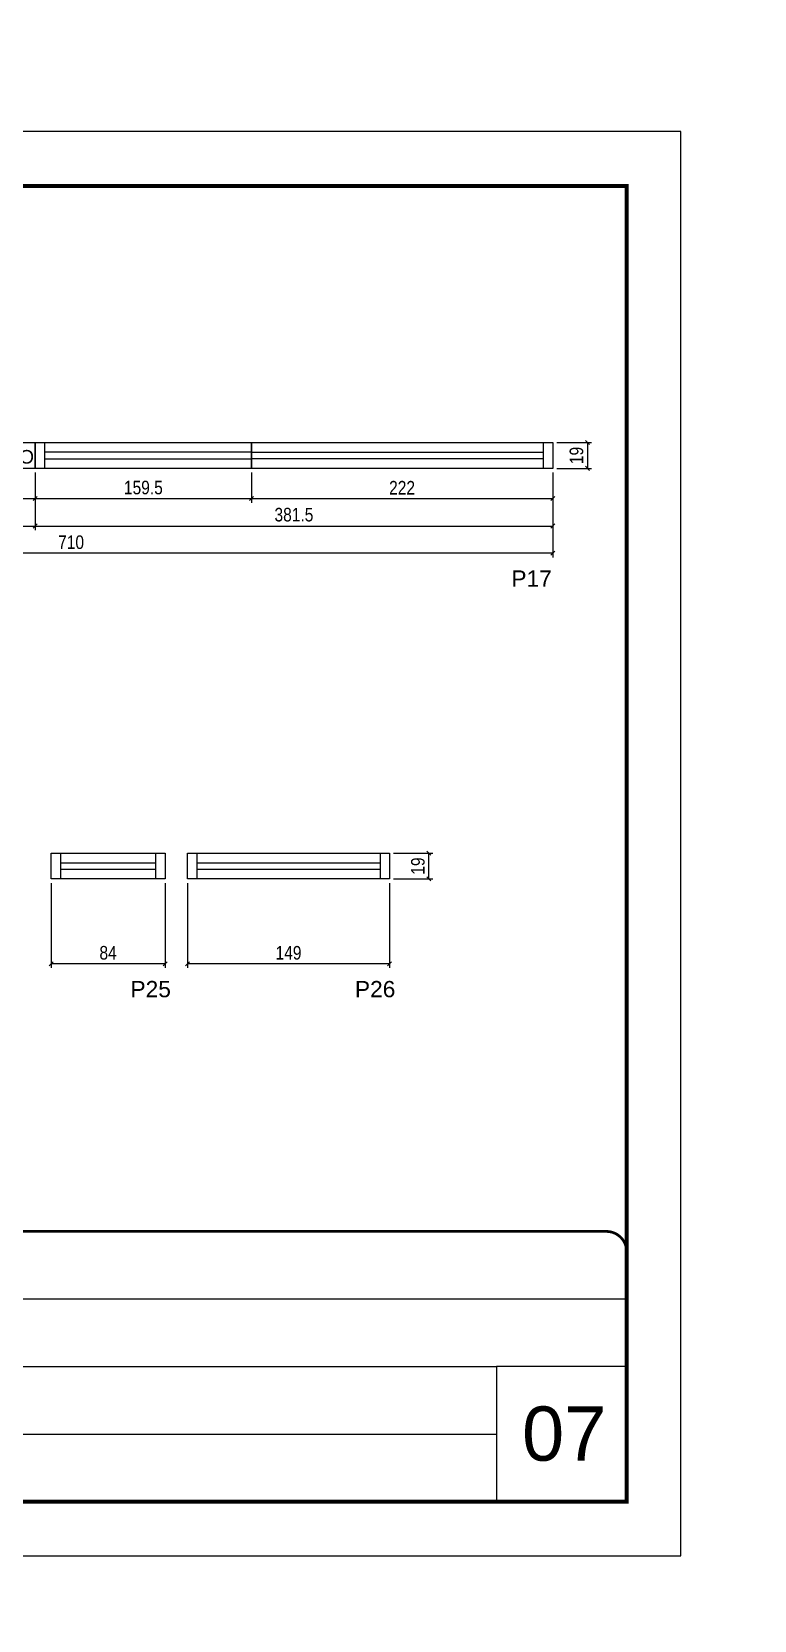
# Model space of a CAD drawing. Extents: x 2216 to 194001, y 226 to 38185.
# Drawn here: x 6406 to 6939, y 2476 to 3647 of the extents above; entities that cross this region are included whole.
import ezdxf

# ---------------------------------------------------------------- set-up
doc = ezdxf.new("R2010")
doc.units = 0
doc.linetypes.add('CONTINUO', pattern=[0])
doc.linetypes.add('DASHED', pattern=[0.75, 0.5, -0.25])
doc.layers.add('00 - FELIPE', color=2, linetype='Continuous', plot=False)
for name, color, linetype in [('5', 5, 'Continuous'), ('COTA', 241, 'Continuous'), ('Painéis', 200, 'Continuous'), ('SARR_2.2x7', 40, 'Continuous')]:
    doc.layers.add(name, color=color, linetype=linetype)
for name, color, linetype, lineweight in [('CARIMBO', 255, 'Continuous', 9), ('Folhas', 255, 'Continuous', 9), ('Romaneio', 3, 'Continuous', 13), ('SARRAFO DE PRESSAO', 251, 'DASHED', 9)]:
    doc.layers.add(name, color=color, linetype=linetype, lineweight=lineweight)
doc.styles.add('ARIAL', font='arial.ttf')
doc.styles.add('COTA TECNICA', font='techl___.ttf', dxfattribs={"height": 10})
doc.styles.add('COTA TECNICA-50', font='techl___.ttf', dxfattribs={"height": 10})
doc.styles.get("Standard").update_dxf_attribs({"font": 'arial.ttf'})
doc.styles.add('Tecnologia', font='')
doc.styles.get('Tecnologia').set_extended_font_data('Forgotten Futurist')
doc.dimstyles.new('COTA PAINEL-50', dxfattribs={"dimtxt": 10, "dimasz": 3, "dimexe": 3, "dimexo": 3, "dimgap": 3, "dimtad": 1, "dimdec": 1, "dimzin": 12, "dimdsep": 46, "dimtxsty": 'COTA TECNICA-50', "dimblk1": 'OBLIQUE', "dimblk2": 'OBLIQUE', "dimsah": 1, "dimcen": 0.9, "dimclrd": 4, "dimclre": 4, "dimclrt": 240, "dimadec": 1, "dimazin": 3, "dimtfac": 1, "dimtdec": 1, "dimtmove": 0, "dimatfit": 3, "dimfxl": 1, "dimtolj": 1, "dimtzin": 12, "dimarcsym": 0})
doc.dimstyles.new('PAINEL', dxfattribs={"dimtxt": 10, "dimasz": 3, "dimexe": 3, "dimexo": 3, "dimgap": 3, "dimtad": 1, "dimdec": 1, "dimzin": 12, "dimdsep": 46, "dimtxsty": 'COTA TECNICA', "dimblk1": 'OBLIQUE', "dimblk2": 'OBLIQUE', "dimsah": 1, "dimcen": 0.9, "dimclrd": 4, "dimclre": 4, "dimclrt": 240, "dimadec": 1, "dimazin": 3, "dimtfac": 1, "dimtdec": 1, "dimtmove": 0, "dimatfit": 3, "dimfxl": 1, "dimtolj": 1, "dimtzin": 12, "dimarcsym": 0})

# ---------------------------------------------------------------- blocks, each defined once
blk = doc.blocks.new('9999999999')
at = {"color": 30, "linetype": 'CONTINUO'}
for p, q in [((98564.6, 34230.2), (98564.6, 34429.4)), ((98564.6, 34379.6), (99584, 34379.6)), ((98564.6, 34329.8), (99488, 34329.8)), ((99584, 34329.8), (99488, 34329.8)), ((99488, 34329.8), (99488, 34230.2)), ((98564.6, 34280), (99488, 34280))]:
    blk.add_line(p, q, dxfattribs=at)
at = {"color": 30, "linetype": 'CONTINUO', "const_width": 2}
blk.add_lwpolyline([(99584, 34230.2), (99584, 34414.4, 0.414214), (99569, 34429.4), (98229, 34429.4, 0.414214), (98214, 34414.4), (98214, 34245.2, 0.414214), (98229, 34230.2), (99584, 34230.2)], format="xyb", dxfattribs=at)
at = {"layer": 'Folhas'}
blk.add_lwpolyline([(98139, 34190.2), (99624, 34190.2), (99624, 35240.2), (98139, 35240.2)], close=True, dxfattribs=at)
at = {"layer": 'Folhas', "color": 30, "const_width": 3}
blk.add_lwpolyline([(98214, 34230.2), (99584, 34230.2), (99584, 35200.2), (98214, 35200.2)], close=True, dxfattribs=at)
at = {"color": 7, "linetype": 'Continuous', "ltscale": 5, "style": 'ARIAL'}
for s, height, p in [('ROCONTEC', 15.48, (98837.7, 34393.1)), ('HOSPITAL ASSUNÇÃO', 15.483, (98837.7, 34343.3)), ('3° PAVIMENTO', 15.483, (98837.7, 34293.5)), ('NOVA SISTEMAS CONSTRUTIVOS', 11.059, (98263.2, 34267.2)), ('FUNDO DE VIGA', 15.483, (98837.7, 34243.7))]:
    blk.add_text(s, height=height, dxfattribs=at).set_placement(p)
at = {"layer": 'Folhas', "color": 7, "style": 'Tecnologia', "width": 1.5}
for s, p in [('CLIENTE:', (98573.7, 34397.2)), ('OBRA:', (98573.7, 34347.3)), ('PAVIMENTO:', (98573.7, 34297.5)), ('PROJETO:', (98573.7, 34247.7))]:
    blk.add_text(s, height=14, dxfattribs=at).set_placement(p)
blk = doc.blocks.new('_Oblique')
at = {"color": 0, "linetype": 'ByBlock', "lineweight": -2}
blk.add_line((-0.5, -0.5), (0.5, 0.5), dxfattribs=at)
blk = doc.blocks.new('*D185')
at = {"layer": 'COTA', "color": 4, "linetype": 'ByBlock', "lineweight": -2, "transparency": 16777216}
for p, q in [((6568.1, 3322), (6568.1, 3299.7)), ((6790.2, 3322), (6790.2, 3299.7)), ((6568.1, 3302.7), (6790.2, 3302.7))]:
    blk.add_line(p, q, dxfattribs=at)
at = {"layer": 'Defpoints', "color": 0, "linetype": 'ByBlock', "transparency": 16777216}
for p in [(6568.1, 3325), (6790.2, 3325), (6790.2, 3302.7)]:
    blk.add_point(p, dxfattribs=at)
at = {"layer": 'COTA', "color": 4, "linetype": 'ByBlock', "lineweight": -2, "transparency": 16777216, "xscale": 3, "yscale": 3, "zscale": 3, "rotation": 180}
blk.add_blockref('_Oblique', (6568.1, 3302.7), dxfattribs=at)
at = {"layer": 'COTA', "color": 4, "linetype": 'ByBlock', "lineweight": -2, "transparency": 16777216, "xscale": 3, "yscale": 3, "zscale": 3}
blk.add_blockref('_Oblique', (6790.2, 3302.7), dxfattribs=at)
at = {"layer": 'COTA', "color": 240, "linetype": 'ByBlock', "transparency": 16777216, "insert": (6679.1, 3310.7), "char_height": 10, "attachment_point": 5, "style": 'COTA TECNICA-50'}
blk.add_mtext('\\A1;222', dxfattribs=at)
blk = doc.blocks.new('*D54')
at = {"layer": 'Defpoints', "color": 0, "linetype": 'ByBlock', "transparency": 16777216}
for p in [(6408.6, 3325), (6568.1, 3325), (6568.1, 3302.7)]:
    blk.add_point(p, dxfattribs=at)
at = {"layer": 'Romaneio', "color": 4, "linetype": 'ByBlock', "lineweight": -2, "transparency": 16777216}
for p, q in [((6408.6, 3322), (6408.6, 3299.7)), ((6568.1, 3322), (6568.1, 3299.7)), ((6408.6, 3302.7), (6568.1, 3302.7))]:
    blk.add_line(p, q, dxfattribs=at)
at = {"layer": 'Romaneio', "color": 4, "linetype": 'ByBlock', "lineweight": -2, "transparency": 16777216, "xscale": 3, "yscale": 3, "zscale": 3, "rotation": 180}
blk.add_blockref('_Oblique', (6408.6, 3302.7), dxfattribs=at)
at = {"layer": 'Romaneio', "color": 4, "linetype": 'ByBlock', "lineweight": -2, "transparency": 16777216, "xscale": 3, "yscale": 3, "zscale": 3}
blk.add_blockref('_Oblique', (6568.1, 3302.7), dxfattribs=at)
at = {"layer": 'Romaneio', "color": 240, "linetype": 'ByBlock', "transparency": 16777216, "insert": (6488.4, 3310.8), "char_height": 10, "attachment_point": 5, "style": 'COTA TECNICA-50'}
blk.add_mtext('\\A1;159.5', dxfattribs=at)
blk = doc.blocks.new('*D55')
at = {"layer": 'COTA', "color": 4, "linetype": 'ByBlock', "lineweight": -2, "transparency": 16777216}
for p, q in [((6080.1, 3322), (6080.1, 3259.4)), ((6790.2, 3322), (6790.2, 3259.4)), ((6790.2, 3262.4), (6080.1, 3262.4))]:
    blk.add_line(p, q, dxfattribs=at)
at = {"layer": 'Defpoints', "color": 0, "linetype": 'ByBlock', "transparency": 16777216}
for p in [(6080.1, 3325), (6790.2, 3325), (6080.1, 3262.4)]:
    blk.add_point(p, dxfattribs=at)
at = {"layer": 'COTA', "color": 4, "linetype": 'ByBlock', "lineweight": -2, "transparency": 16777216, "xscale": 3, "yscale": 3, "zscale": 3, "rotation": 180}
blk.add_blockref('_Oblique', (6080.1, 3262.4), dxfattribs=at)
at = {"layer": 'COTA', "color": 4, "linetype": 'ByBlock', "lineweight": -2, "transparency": 16777216, "xscale": 3, "yscale": 3, "zscale": 3}
blk.add_blockref('_Oblique', (6790.2, 3262.4), dxfattribs=at)
at = {"layer": 'COTA', "color": 240, "linetype": 'ByBlock', "transparency": 16777216, "insert": (6435.1, 3270.5), "char_height": 10, "attachment_point": 5, "style": 'COTA TECNICA-50'}
blk.add_mtext('\\A1;710', dxfattribs=at)
blk = doc.blocks.new('*D187')
at = {"layer": 'COTA', "color": 4, "linetype": 'ByBlock', "lineweight": -2, "transparency": 16777216}
for p, q in [((6793.2, 3344), (6818.8, 3344)), ((6815.8, 3344), (6815.8, 3325)), ((6793.2, 3325), (6818.8, 3325))]:
    blk.add_line(p, q, dxfattribs=at)
at = {"layer": 'Defpoints', "color": 0, "linetype": 'ByBlock', "transparency": 16777216}
for p in [(6790.2, 3344), (6790.2, 3325), (6815.8, 3325)]:
    blk.add_point(p, dxfattribs=at)
at = {"layer": 'COTA', "color": 4, "linetype": 'ByBlock', "lineweight": -2, "transparency": 16777216, "xscale": 3, "yscale": 3, "zscale": 3}
for p, rotation in [((6815.8, 3344), 90), ((6815.8, 3325), 270)]:
    blk.add_blockref('_Oblique', p, dxfattribs=dict(at, rotation=rotation))
at = {"layer": 'COTA', "color": 240, "linetype": 'ByBlock', "transparency": 16777216, "insert": (6807.7, 3334.5), "char_height": 10, "attachment_point": 5, "rotation": 90, "style": 'COTA TECNICA-50'}
blk.add_mtext('\\A1;19', dxfattribs=at)
blk = doc.blocks.new('*D22')
at = {"layer": 'COTA', "color": 4, "linetype": 'ByBlock', "lineweight": -2, "transparency": 16777216}
for p, q in [((6672.9, 3041.3), (6701.8, 3041.3)), ((6698.8, 3022.3), (6698.8, 3041.3)), ((6672.9, 3022.3), (6701.8, 3022.3))]:
    blk.add_line(p, q, dxfattribs=at)
at = {"layer": 'Defpoints', "color": 0, "linetype": 'ByBlock', "transparency": 16777216}
for p in [(6669.9, 3041.3), (6698.8, 3041.3), (6669.9, 3022.3)]:
    blk.add_point(p, dxfattribs=at)
at = {"layer": 'COTA', "color": 4, "linetype": 'ByBlock', "lineweight": -2, "transparency": 16777216, "xscale": 3, "yscale": 3, "zscale": 3}
for p, rotation in [((6698.8, 3041.3), 90), ((6698.8, 3022.3), 270)]:
    blk.add_blockref('_Oblique', p, dxfattribs=dict(at, rotation=rotation))
at = {"layer": 'COTA', "color": 240, "linetype": 'ByBlock', "transparency": 16777216, "insert": (6690.8, 3031.8), "char_height": 10, "attachment_point": 5, "rotation": 90, "style": 'COTA TECNICA-50'}
blk.add_mtext('\\A1;19', dxfattribs=at)
blk = doc.blocks.new('*D138')
at = {"layer": 'Defpoints', "color": 0, "linetype": 'ByBlock', "transparency": 16777216}
for p in [(6420.4, 3022.3), (6504.4, 3022.3), (6420.4, 2959.7)]:
    blk.add_point(p, dxfattribs=at)
at = {"layer": 'Romaneio', "color": 4, "linetype": 'ByBlock', "lineweight": -2, "transparency": 16777216}
for p, q in [((6420.4, 3019.3), (6420.4, 2956.7)), ((6504.4, 3019.3), (6504.4, 2956.7)), ((6504.4, 2959.7), (6420.4, 2959.7))]:
    blk.add_line(p, q, dxfattribs=at)
at = {"layer": 'Romaneio', "color": 4, "linetype": 'ByBlock', "lineweight": -2, "transparency": 16777216, "xscale": 3, "yscale": 3, "zscale": 3}
for p, rotation in [((6420.4, 2959.7), 180.0000000217672), ((6504.4, 2959.7), 2.176722802005315e-08)]:
    blk.add_blockref('_Oblique', p, dxfattribs=dict(at, rotation=rotation))
at = {"layer": 'Romaneio', "color": 240, "linetype": 'ByBlock', "transparency": 16777216, "insert": (6462.4, 2967.8), "char_height": 10, "attachment_point": 5, "rotation": 0, "style": 'COTA TECNICA-50'}
blk.add_mtext('\\A1;84', dxfattribs=at)
blk = doc.blocks.new('*D139')
at = {"layer": 'Defpoints', "color": 0, "linetype": 'ByBlock', "transparency": 16777216}
for p in [(6520.9, 3022.3), (6669.9, 3022.3), (6520.9, 2959.7)]:
    blk.add_point(p, dxfattribs=at)
at = {"layer": 'Romaneio', "color": 4, "linetype": 'ByBlock', "lineweight": -2, "transparency": 16777216}
for p, q in [((6520.9, 3019.3), (6520.9, 2956.7)), ((6669.9, 3019.3), (6669.9, 2956.7)), ((6669.9, 2959.7), (6520.9, 2959.7))]:
    blk.add_line(p, q, dxfattribs=at)
at = {"layer": 'Romaneio', "color": 4, "linetype": 'ByBlock', "lineweight": -2, "transparency": 16777216, "xscale": 3, "yscale": 3, "zscale": 3}
for p, rotation in [((6520.9, 2959.7), 180.0000000122715), ((6669.9, 2959.7), 1.22714638450816e-08)]:
    blk.add_blockref('_Oblique', p, dxfattribs=dict(at, rotation=rotation))
at = {"layer": 'Romaneio', "color": 240, "linetype": 'ByBlock', "transparency": 16777216, "insert": (6595.4, 2967.8), "char_height": 10, "attachment_point": 5, "rotation": 0, "style": 'COTA TECNICA-50'}
blk.add_mtext('\\A1;149', dxfattribs=at)
blk = doc.blocks.new('*D228')
at = {"layer": '00 - FELIPE', "color": 4, "lineweight": -2, "transparency": 16777216}
for p, q in [((6408.6, 3322), (6408.6, 3279.5)), ((6080.1, 3280), (6080.1, 3285.5)), ((6080.1, 3282.5), (6408.6, 3282.5))]:
    blk.add_line(p, q, dxfattribs=at)
at = {"layer": 'Defpoints', "color": 0, "transparency": 16777216}
for p in [(6408.6, 3325), (6408.6, 3282.5), (6080.1, 3277)]:
    blk.add_point(p, dxfattribs=at)
at = {"layer": '00 - FELIPE', "color": 4, "lineweight": -2, "transparency": 16777216, "xscale": 3, "yscale": 3, "zscale": 3, "rotation": 180}
blk.add_blockref('_Oblique', (6080.1, 3282.5), dxfattribs=at)
at = {"layer": '00 - FELIPE', "color": 4, "lineweight": -2, "transparency": 16777216, "xscale": 3, "yscale": 3, "zscale": 3}
blk.add_blockref('_Oblique', (6408.6, 3282.5), dxfattribs=at)
at = {"layer": '00 - FELIPE', "color": 240, "transparency": 16777216, "insert": (6244.4, 3290.8), "char_height": 10, "attachment_point": 5, "style": 'COTA TECNICA'}
blk.add_mtext('\\A1;328.5', dxfattribs=at)
blk = doc.blocks.new('*D229')
at = {"layer": '00 - FELIPE', "color": 4, "lineweight": -2, "transparency": 16777216}
for p, q in [((6408.6, 3322), (6408.6, 3279.5)), ((6790.2, 3322), (6790.2, 3279.5)), ((6408.6, 3282.5), (6790.2, 3282.5))]:
    blk.add_line(p, q, dxfattribs=at)
at = {"layer": 'Defpoints', "color": 0, "transparency": 16777216}
for p in [(6408.6, 3325), (6790.2, 3325), (6790.2, 3282.5)]:
    blk.add_point(p, dxfattribs=at)
at = {"layer": '00 - FELIPE', "color": 4, "lineweight": -2, "transparency": 16777216, "xscale": 3, "yscale": 3, "zscale": 3, "rotation": 180}
blk.add_blockref('_Oblique', (6408.6, 3282.5), dxfattribs=at)
at = {"layer": '00 - FELIPE', "color": 4, "lineweight": -2, "transparency": 16777216, "xscale": 3, "yscale": 3, "zscale": 3}
blk.add_blockref('_Oblique', (6790.2, 3282.5), dxfattribs=at)
at = {"layer": '00 - FELIPE', "color": 240, "transparency": 16777216, "insert": (6599.4, 3290.8), "char_height": 10, "attachment_point": 5, "style": 'COTA TECNICA'}
blk.add_mtext('\\A1;381.5', dxfattribs=at)
blk = doc.blocks.new('*D230')
at = {"layer": '00 - FELIPE', "color": 4, "lineweight": -2, "transparency": 16777216}
for p, q in [((6324.1, 3322), (6324.1, 3299.7)), ((6408.6, 3322), (6408.6, 3299.7)), ((6324.1, 3302.7), (6408.6, 3302.7))]:
    blk.add_line(p, q, dxfattribs=at)
at = {"layer": 'Defpoints', "color": 0, "transparency": 16777216}
for p in [(6324.1, 3325), (6408.6, 3325), (6408.6, 3302.7)]:
    blk.add_point(p, dxfattribs=at)
at = {"layer": '00 - FELIPE', "color": 4, "lineweight": -2, "transparency": 16777216, "xscale": 3, "yscale": 3, "zscale": 3, "rotation": 180}
blk.add_blockref('_Oblique', (6324.1, 3302.7), dxfattribs=at)
at = {"layer": '00 - FELIPE', "color": 4, "lineweight": -2, "transparency": 16777216, "xscale": 3, "yscale": 3, "zscale": 3}
blk.add_blockref('_Oblique', (6408.6, 3302.7), dxfattribs=at)
at = {"layer": '00 - FELIPE', "color": 240, "transparency": 16777216, "insert": (6366.4, 3310.8), "char_height": 10, "attachment_point": 5, "style": 'COTA TECNICA'}
blk.add_mtext('\\A1;84.5', dxfattribs=at)
blk = doc.blocks.new('*D240')
at = {"layer": '00 - FELIPE', "color": 4, "lineweight": -2, "transparency": 16777216}
for p, q in [((4670.3, 1925.6), (4670.3, 1893.9)), ((4715.3, 1925.6), (4715.3, 1893.9)), ((4670.3, 1896.9), (4715.3, 1896.9))]:
    blk.add_line(p, q, dxfattribs=at)
at = {"layer": 'Defpoints', "color": 0, "linetype": 'ByBlock', "transparency": 16777216}
for p in [(193755.2, 38185), (193999.2, 38185), (193999.2, 38154)]:
    blk.add_point(p, dxfattribs=at)
at = {"layer": 'Defpoints', "color": 0, "transparency": 16777216}
for p in [(4670.3, 1928.6), (4715.3, 1928.6), (4715.3, 1896.9)]:
    blk.add_point(p, dxfattribs=at)
at = {"layer": 'Romaneio', "color": 4, "linetype": 'ByBlock', "lineweight": -2, "transparency": 16777216}
for p, q in [((193755.2, 38182), (193755.2, 38151)), ((193999.2, 38182), (193999.2, 38151)), ((193755.2, 38154), (193999.2, 38154))]:
    blk.add_line(p, q, dxfattribs=at)
at = {"layer": '00 - FELIPE', "color": 4, "lineweight": -2, "transparency": 16777216, "xscale": 3, "yscale": 3, "zscale": 3, "rotation": 180}
blk.add_blockref('_Oblique', (4670.3, 1896.9), dxfattribs=at)
at = {"layer": '00 - FELIPE', "color": 4, "lineweight": -2, "transparency": 16777216, "xscale": 3, "yscale": 3, "zscale": 3}
blk.add_blockref('_Oblique', (4715.3, 1896.9), dxfattribs=at)
at = {"layer": 'Romaneio', "color": 4, "linetype": 'ByBlock', "lineweight": -2, "transparency": 16777216, "xscale": 3, "yscale": 3, "zscale": 3, "rotation": 180}
blk.add_blockref('_Oblique', (193755.2, 38154), dxfattribs=at)
at = {"layer": 'Romaneio', "color": 4, "linetype": 'ByBlock', "lineweight": -2, "transparency": 16777216, "xscale": 3, "yscale": 3, "zscale": 3}
blk.add_blockref('_Oblique', (193999.2, 38154), dxfattribs=at)
at = {"layer": '00 - FELIPE', "color": 240, "transparency": 16777216, "insert": (4692.8, 1905), "char_height": 10, "attachment_point": 5, "style": 'COTA TECNICA'}
blk.add_mtext('\\A1;45', dxfattribs=at)
at = {"layer": 'Romaneio', "color": 240, "linetype": 'ByBlock', "transparency": 16777216, "insert": (193877.2, 38162.1), "char_height": 10, "attachment_point": 5, "style": 'COTA TECNICA-50'}
blk.add_mtext('\\A1;244', dxfattribs=at)
blk = doc.blocks.new('*D241')
at = {"layer": '00 - FELIPE', "color": 4, "lineweight": -2, "transparency": 16777216}
for p, q in [((4715.3, 1925.6), (4715.3, 1893.9)), ((4959.4, 1925.6), (4959.4, 1893.9)), ((4715.3, 1896.9), (4959.4, 1896.9))]:
    blk.add_line(p, q, dxfattribs=at)
at = {"layer": 'Defpoints', "color": 0, "linetype": 'ByBlock', "transparency": 16777216}
for p in [(193755.2, 38185), (193999.2, 38185), (193755.2, 38125.7)]:
    blk.add_point(p, dxfattribs=at)
at = {"layer": 'Defpoints', "color": 0, "transparency": 16777216}
for p in [(4715.3, 1928.6), (4959.4, 1928.6), (4959.4, 1896.9)]:
    blk.add_point(p, dxfattribs=at)
at = {"layer": 'Painéis', "color": 4, "linetype": 'ByBlock', "lineweight": -2, "transparency": 16777216}
for p, q in [((193755.2, 38182), (193755.2, 38122.7)), ((193999.2, 38182), (193999.2, 38122.7)), ((193999.2, 38125.7), (193755.2, 38125.7))]:
    blk.add_line(p, q, dxfattribs=at)
at = {"layer": '00 - FELIPE', "color": 4, "lineweight": -2, "transparency": 16777216, "xscale": 3, "yscale": 3, "zscale": 3, "rotation": 180}
blk.add_blockref('_Oblique', (4715.3, 1896.9), dxfattribs=at)
at = {"layer": '00 - FELIPE', "color": 4, "lineweight": -2, "transparency": 16777216, "xscale": 3, "yscale": 3, "zscale": 3}
blk.add_blockref('_Oblique', (4959.4, 1896.9), dxfattribs=at)
at = {"layer": 'Painéis', "color": 4, "linetype": 'ByBlock', "lineweight": -2, "transparency": 16777216, "xscale": 3, "yscale": 3, "zscale": 3, "rotation": 180}
blk.add_blockref('_Oblique', (193755.2, 38125.7), dxfattribs=at)
at = {"layer": 'Painéis', "color": 4, "linetype": 'ByBlock', "lineweight": -2, "transparency": 16777216, "xscale": 3, "yscale": 3, "zscale": 3}
blk.add_blockref('_Oblique', (193999.2, 38125.7), dxfattribs=at)
at = {"layer": '00 - FELIPE', "color": 240, "transparency": 16777216, "insert": (4837.4, 1905), "char_height": 10, "attachment_point": 5, "style": 'COTA TECNICA'}
blk.add_mtext('\\A1;244', dxfattribs=at)
at = {"layer": 'Painéis', "color": 240, "linetype": 'ByBlock', "transparency": 16777216, "insert": (193877.2, 38133.8), "char_height": 10, "attachment_point": 5, "style": 'COTA TECNICA-50'}
blk.add_mtext('\\A1;2X', dxfattribs=at)

msp = doc.modelspace()

# ---------------------------------------------------------------- linework, layer by layer
at = {"layer": 'Painéis', "linetype": 'Continuous'}
for points in [[(6324.12, 3343.96), (6408.62, 3343.96), (6408.62, 3324.96), (6324.12, 3324.96)], [(6408.62, 3343.96), (6568.12, 3343.96), (6568.12, 3324.96), (6408.62, 3324.96)], [(6420.42, 3041.27), (6504.42, 3041.27), (6504.42, 3022.27), (6420.42, 3022.27)], [(6520.88, 3041.27), (6669.88, 3041.27), (6669.88, 3022.27), (6520.88, 3022.27)]]:
    msp.add_lwpolyline(points, close=True, dxfattribs=at)
at = {"layer": 'Painéis', "linetype": 'ByBlock'}
msp.add_lwpolyline([(6568.12, 3343.96), (6790.15, 3343.96), (6790.15, 3324.96), (6568.12, 3324.96)], close=True, dxfattribs=at)
at = {"layer": 'SARR_2.2x7', "linetype": 'Continuous'}
for p, q in [((6415.62, 3343.96), (6415.62, 3324.96)), ((6783.18, 3343.96), (6783.18, 3324.96)), ((6568.12, 3336.96), (6415.62, 3336.96)), ((6415.62, 3331.96), (6568.12, 3331.96)), ((6568.12, 3336.96), (6783.18, 3336.96)), ((6783.18, 3331.96), (6568.12, 3331.96)), ((6427.42, 3041.27), (6427.42, 3022.27)), ((6427.42, 3034.27), (6497.42, 3034.27)), ((6497.42, 3041.27), (6497.42, 3022.27)), ((6527.88, 3041.27), (6527.88, 3022.27)), ((6527.88, 3034.27), (6662.88, 3034.27)), ((6662.88, 3041.27), (6662.88, 3022.27)), ((6497.42, 3029.27), (6427.42, 3029.27)), ((6662.88, 3029.27), (6527.88, 3029.27))]:
    msp.add_line(p, q, dxfattribs=at)

# ---------------------------------------------------------------- block references
at = {"layer": 'SARRAFO DE PRESSAO', "color": 6, "linetype": 'ByBlock'}
msp.add_blockref('9999999999', (-92739.29, -31666.96), dxfattribs=at)

# ---------------------------------------------------------------- texts
at = {"color": 0, "linetype": 'Continuous', "ltscale": 5, "style": 'ARIAL'}
msp.add_text('FUNDO LISO', height=10, dxfattribs=at).set_placement((6322.42, 3328.54))
at = {"layer": '5', "linetype": 'Continuous'}
for s, p in [('P17', (6759.66, 3237.77)), ('P25', (6478.88, 2935.08)), ('P26', (6644.33, 2935.08))]:
    msp.add_text(s, height=12, rotation=359.99996, dxfattribs=at).set_placement(p)
at = {"layer": 'CARIMBO', "style": 'ARIAL'}
msp.add_text('07', height=40, dxfattribs=at).set_placement((6767.55, 2593.39))

# ---------------------------------------------------------------- dimensions: what is measured, and where the dimension line sits
at = {"layer": '00 - FELIPE'}
for base, p1, p2, picture, middle in [((4715.34, 1896.92), (4670.34, 1928.59), (4715.34, 1928.59), '*D240', (4692.84, 1905.03)), ((4959.37, 1896.92), (4715.34, 1928.59), (4959.37, 1928.59), '*D241', (4837.36, 1904.99)), ((6408.62, 3282.53), (6080.12, 3276.96), (6408.62, 3324.96), '*D228', (6244.37, 3290.77)), ((6408.62, 3302.71), (6324.12, 3324.96), (6408.62, 3324.96), '*D230', (6366.37, 3310.84)), ((6790.15, 3282.53), (6408.62, 3324.96), (6790.15, 3324.96), '*D229', (6599.39, 3290.77))]:
    dim = msp.add_linear_dim(base=base, p1=p1, p2=p2, dimstyle='PAINEL', dxfattribs=at)
    dim.commit()
    dim.dimension.update_dxf_attribs({"geometry": picture, "text_midpoint": middle})
at = {"layer": 'COTA', "linetype": 'ByBlock'}
for base, p1, p2, picture, middle in [((6815.82, 3324.96), (6790.15, 3343.96), (6790.15, 3324.96), '*D187', (6807.73, 3334.46)), ((6698.85, 3041.27), (6669.88, 3022.27), (6669.88, 3041.27), '*D22', (6690.76, 3031.77))]:
    dim = msp.add_linear_dim(base=base, p1=p1, p2=p2, angle=90, dimstyle='COTA PAINEL-50', override={"dimarcsym": 1}, dxfattribs=at)
    dim.commit()
    dim.dimension.update_dxf_attribs({"geometry": picture, "text_midpoint": middle})
for base, p1, p2, picture, middle in [((6080.12, 3262.39), (6790.15, 3324.96), (6080.12, 3324.96), '*D55', (6435.14, 3270.49)), ((6790.15, 3302.71), (6568.12, 3324.96), (6790.15, 3324.96), '*D185', (6679.14, 3310.71))]:
    dim = msp.add_linear_dim(base=base, p1=p1, p2=p2, dimstyle='COTA PAINEL-50', override={"dimarcsym": 1}, dxfattribs=at)
    dim.commit()
    dim.dimension.update_dxf_attribs({"geometry": picture, "text_midpoint": middle})
at = {"layer": 'Romaneio', "linetype": 'ByBlock'}
for p1, p2, distance, picture, middle in [((6408.62, 3324.96), (6568.12, 3324.96), -22.25, '*D54', (6488.37, 3310.85)), ((6504.42, 3022.27), (6420.42, 3022.27), 62.56, '*D138', (6462.42, 2967.8)), ((6669.88, 3022.27), (6520.88, 3022.27), 62.56, '*D139', (6595.38, 2967.8))]:
    dim = msp.add_aligned_dim(p1=p1, p2=p2, distance=distance, dimstyle='COTA PAINEL-50', override={"dimarcsym": 1}, dxfattribs=at)
    dim.commit()
    dim.dimension.update_dxf_attribs({"geometry": picture, "text_midpoint": middle})

doc.saveas('drawing.dxf')
